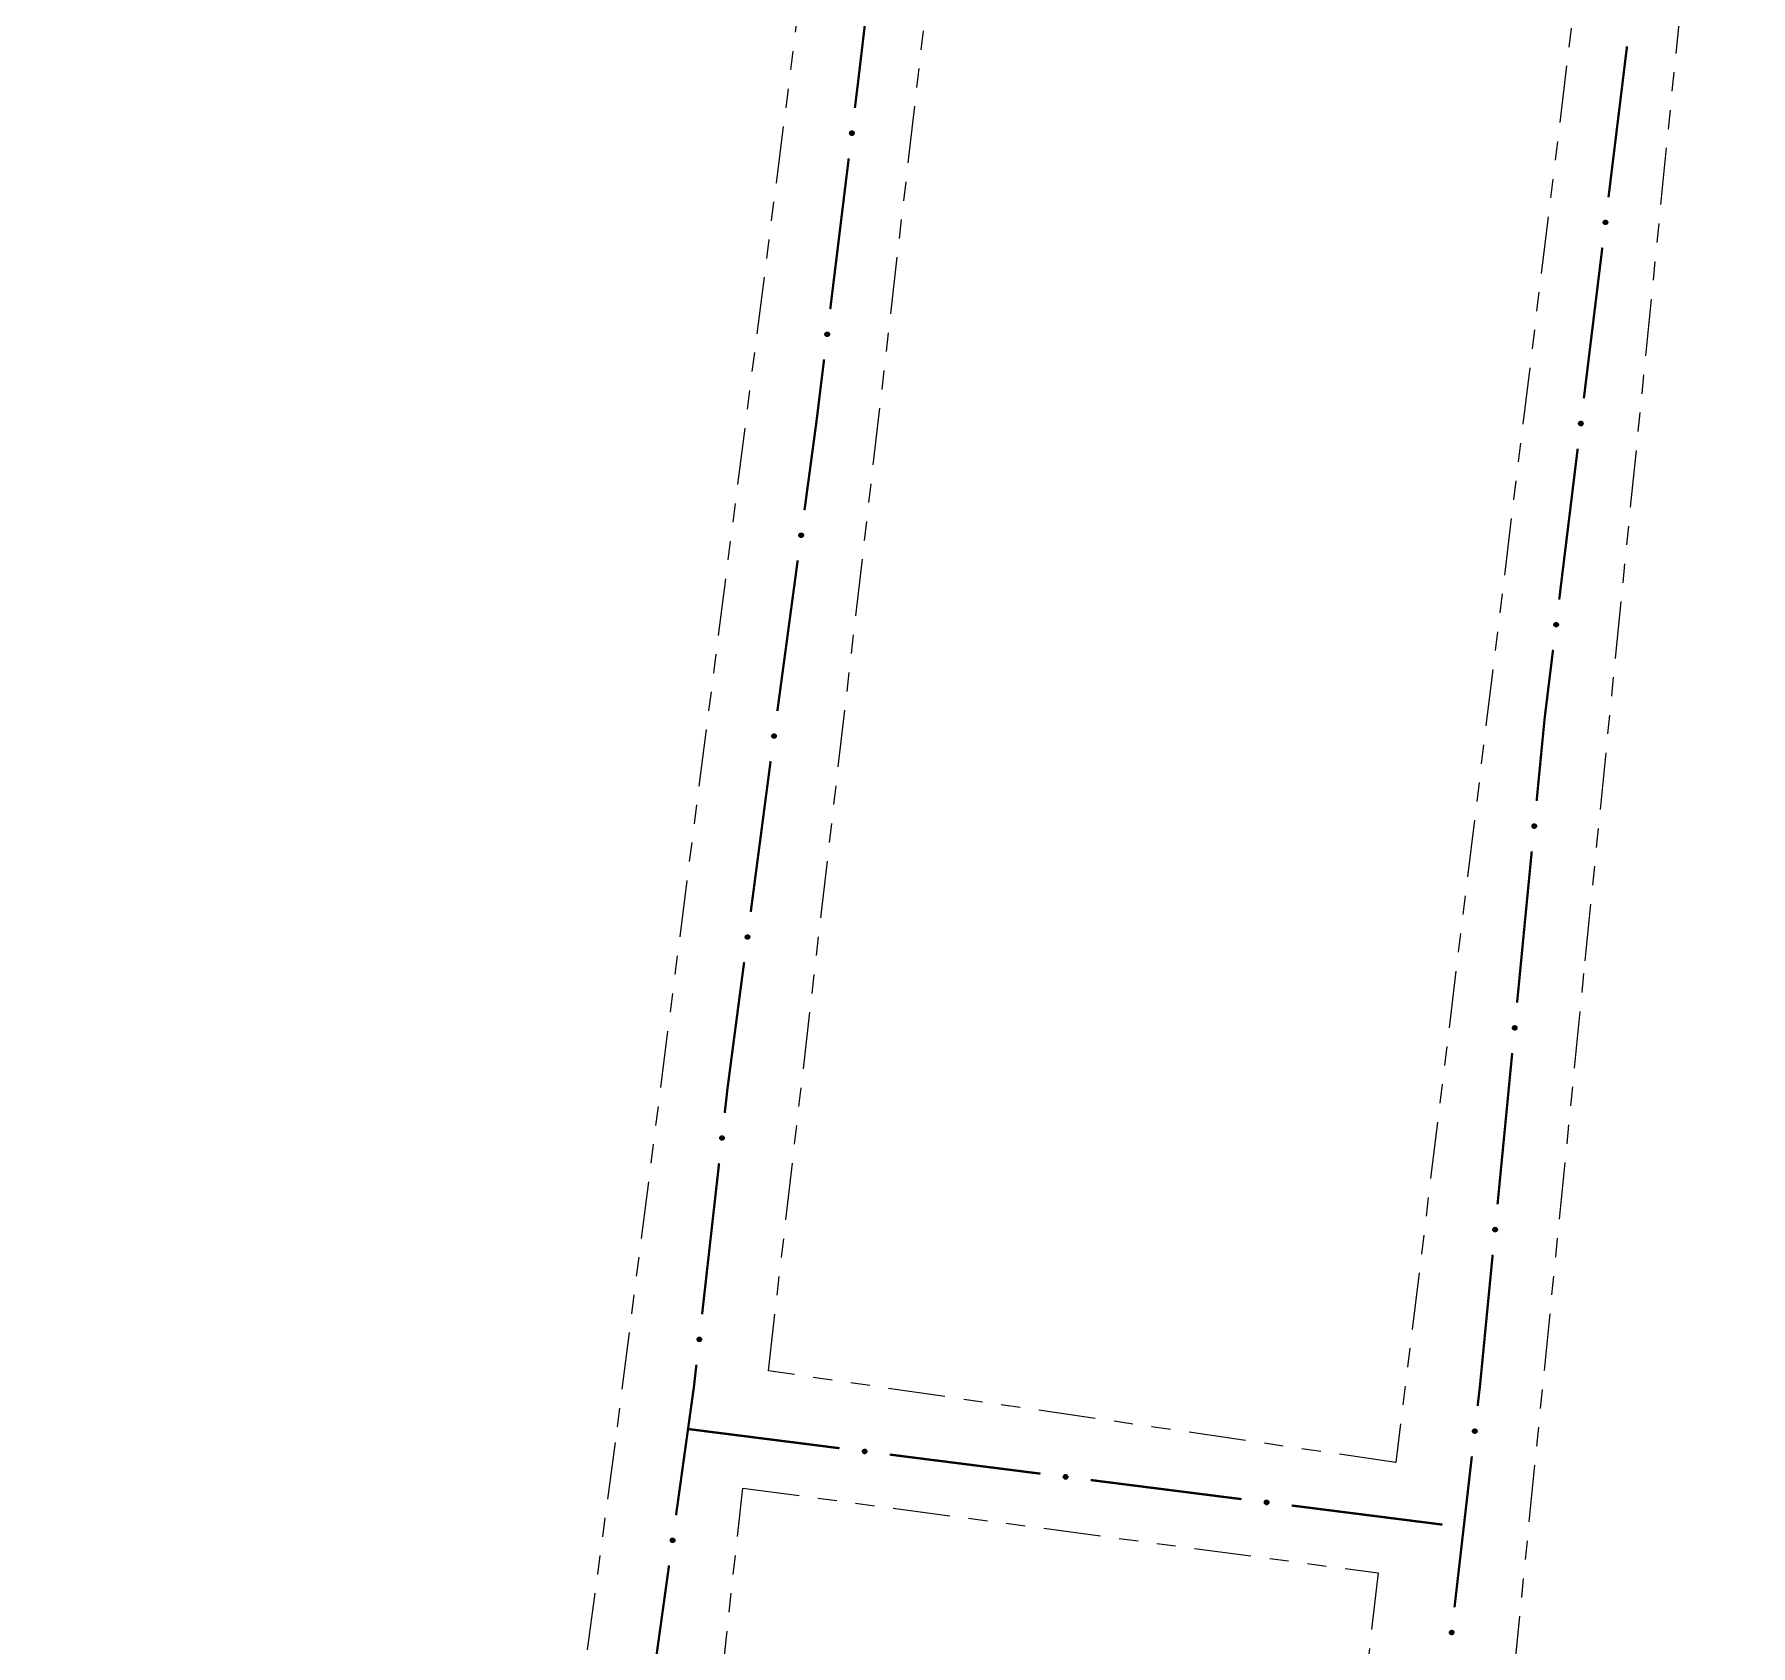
# Model space of a CAD drawing. Extents: x 211453 to 215163, y 4877397 to 4881305.
# Drawn here: x 212104.8 to 212240.3, y 4878624.8 to 4878752 of the extents above; entities that cross this region are included whole.
import ezdxf

# ---------------------------------------------------------------- set-up
doc = ezdxf.new("R2010")
doc.units = 0
doc.header["$LTSCALE"] = 1.5
doc.header["$MEASUREMENT"] = 0
doc.linetypes.add('TRACO_25', pattern=[8, 3, -1, 1, -1, 1, -1])
doc.layers.add('SV-EIXO-RUA-N-PAV', color=6, linetype='CONTINUOUS')
doc.layers.add('SV-RUA-NAO-PAV', color=7, linetype='CONTINUOUS')

msp = doc.modelspace()

# ---------------------------------------------------------------- linework, layer by layer
at = {"layer": 'SV-EIXO-RUA-N-PAV', "const_width": 0.18}
for points in [[(212171.014016, 4878758.131818), (212169.839006, 4878748.201091)], [(212230.575221, 4878751.080573), (212229.114892, 4878739.169761)], [(212169.831541, 4878748.138001), (212169.595884, 4878746.215923)], [(212169.839006, 4878748.201091), (212169.831541, 4878748.138001)], [(212169.109108, 4878742.245653), (212167.648778, 4878730.334841)], [(212228.628115, 4878735.19949), (212227.167786, 4878723.288678)], [(212167.162002, 4878726.36457), (212166.675225, 4878722.3943)], [(212166.675225, 4878722.3943), (212166.569374, 4878721.530949)], [(212166.569374, 4878721.530949), (212165.614515, 4878714.46499)], [(212226.681009, 4878719.318408), (212225.22068, 4878707.407596)], [(212165.078843, 4878710.50102), (212163.471828, 4878698.609111)], [(212224.733904, 4878703.437325), (212224.125433, 4878698.474487)], [(212224.065073, 4878697.982179), (212223.437778, 4878691.508495)], [(212224.125433, 4878698.474487), (212224.065073, 4878697.982179)], [(212162.937747, 4878694.644929), (212161.369907, 4878682.747792)], [(212223.051988, 4878687.527142), (212221.894618, 4878675.583086)], [(212160.847293, 4878678.78208), (212159.54076, 4878668.867798)], [(212221.508829, 4878671.601733), (212220.351459, 4878659.657676)], [(212159.535325, 4878668.826558), (212159.316282, 4878666.880443)], [(212159.54076, 4878668.867798), (212159.535325, 4878668.826558)], [(212158.868891, 4878662.905542), (212157.526716, 4878650.980838)], [(212219.965669, 4878655.676324), (212219.001194, 4878645.722943)], [(212157.079325, 4878647.005936), (212156.967477, 4878646.012211)], [(212156.884815, 4878645.277787), (212155.468409, 4878635.115078)], [(212156.967477, 4878646.012211), (212156.884815, 4878645.277787)], [(212218.967937, 4878645.37973), (212218.778931, 4878643.735378)], [(212219.001194, 4878645.722943), (212218.967937, 4878645.37973)], [(212156.477044, 4878641.913677), (212168.38192, 4878640.405726)], [(212172.350212, 4878639.903076), (212184.255089, 4878638.395125)], [(212218.322168, 4878639.761542), (212216.95188, 4878627.840036)], [(212188.223381, 4878637.892474), (212200.128257, 4878636.384523)], [(212204.096549, 4878635.881873), (212216.001426, 4878634.373921)], [(212154.916255, 4878631.15337), (212153.259792, 4878619.268248)]]:
    msp.add_lwpolyline(points, dxfattribs=at)
at = {"layer": 'SV-EIXO-RUA-N-PAV'}
for points in [[(212169.479243, 4878744.360005), (212169.509904, 4878744.3219), (212169.528464, 4878744.282882), (212169.534577, 4878744.245883), (212169.531453, 4878744.211779), (212169.524328, 4878744.17725), (212169.509464, 4878744.144022), (212169.484797, 4878744.110796), (212169.446789, 4878744.079771), (212169.405569, 4878744.063386), (212169.369616, 4878744.055452), (212169.333868, 4878744.056661), (212169.30044, 4878744.064145), (212169.266435, 4878744.080726), (212169.233009, 4878744.106052), (212169.202737, 4878744.145026), (212169.184804, 4878744.183404), (212169.179831, 4878744.219346), (212169.181274, 4878744.255277), (212169.188971, 4878744.290442), (212169.203749, 4878744.322975), (212169.229309, 4878744.356585), (212169.268172, 4878744.385954), (212169.306245, 4878744.404276), (212169.342108, 4878744.409753), (212169.377451, 4878744.407535), (212169.412171, 4878744.40081), (212169.446194, 4878744.387259), (212169.479243, 4878744.360005)], [(212228.998251, 4878737.313842), (212229.028912, 4878737.275738), (212229.047471, 4878737.236719), (212229.053584, 4878737.19972), (212229.050461, 4878737.165617), (212229.043336, 4878737.131087), (212229.028472, 4878737.097859), (212229.003805, 4878737.064634), (212228.965797, 4878737.033609), (212228.924577, 4878737.017223), (212228.888624, 4878737.009289), (212228.852875, 4878737.010499), (212228.819448, 4878737.017982), (212228.785443, 4878737.034564), (212228.752016, 4878737.05989), (212228.721744, 4878737.098863), (212228.703811, 4878737.137241), (212228.698838, 4878737.173183), (212228.700282, 4878737.209115), (212228.707978, 4878737.24428), (212228.722757, 4878737.276813), (212228.748317, 4878737.310422), (212228.78718, 4878737.339791), (212228.825253, 4878737.358114), (212228.861116, 4878737.36359), (212228.896459, 4878737.361373), (212228.931178, 4878737.354648), (212228.965202, 4878737.341096), (212228.998251, 4878737.313842)], [(212167.532137, 4878728.478922), (212167.562798, 4878728.440818), (212167.581358, 4878728.401799), (212167.587471, 4878728.3648), (212167.584347, 4878728.330697), (212167.577222, 4878728.296167), (212167.562358, 4878728.262939), (212167.537692, 4878728.229714), (212167.499683, 4878728.198689), (212167.458463, 4878728.182303), (212167.42251, 4878728.17437), (212167.386762, 4878728.175579), (212167.353334, 4878728.183063), (212167.319329, 4878728.199644), (212167.285903, 4878728.22497), (212167.255631, 4878728.263944), (212167.237698, 4878728.302321), (212167.232725, 4878728.338263), (212167.234168, 4878728.374195), (212167.241865, 4878728.40936), (212167.256644, 4878728.441893), (212167.282204, 4878728.475502), (212167.321066, 4878728.504871), (212167.359139, 4878728.523194), (212167.395002, 4878728.52867), (212167.430345, 4878728.526453), (212167.465065, 4878728.519728), (212167.499088, 4878728.506177), (212167.532137, 4878728.478922)], [(212227.051145, 4878721.43276), (212227.081806, 4878721.394655), (212227.100365, 4878721.355637), (212227.106478, 4878721.318638), (212227.103355, 4878721.284534), (212227.09623, 4878721.250005), (212227.081366, 4878721.216777), (212227.056699, 4878721.183552), (212227.018691, 4878721.152526), (212226.977471, 4878721.136141), (212226.941518, 4878721.128207), (212226.90577, 4878721.129416), (212226.872342, 4878721.1369), (212226.838337, 4878721.153481), (212226.80491, 4878721.178807), (212226.774638, 4878721.217781), (212226.756705, 4878721.256159), (212226.751732, 4878721.292101), (212226.753176, 4878721.328032), (212226.760872, 4878721.363197), (212226.775651, 4878721.39573), (212226.801211, 4878721.42934), (212226.840074, 4878721.458709), (212226.878147, 4878721.477032), (212226.91401, 4878721.482508), (212226.949353, 4878721.48029), (212226.984072, 4878721.473565), (212227.018096, 4878721.460014), (212227.051145, 4878721.43276)], [(212165.475009, 4878712.61065), (212165.505198, 4878712.57217), (212165.523275, 4878712.532926), (212165.528932, 4878712.495855), (212165.525388, 4878712.461792), (212165.517838, 4878712.427353), (212165.502566, 4878712.394311), (212165.477491, 4878712.361392), (212165.439104, 4878712.330838), (212165.397685, 4878712.314962), (212165.361637, 4878712.307472), (212165.325906, 4878712.309121), (212165.292573, 4878712.317016), (212165.258775, 4878712.334016), (212165.225663, 4878712.359752), (212165.195874, 4878712.399095), (212165.178415, 4878712.437691), (212165.173886, 4878712.473692), (212165.175772, 4878712.509603), (212165.183901, 4878712.54467), (212165.19908, 4878712.577019), (212165.225052, 4878712.610311), (212165.264274, 4878712.639198), (212165.30257, 4878712.657051), (212165.338497, 4878712.662085), (212165.37381, 4878712.659432), (212165.408444, 4878712.652279), (212165.442299, 4878712.63831), (212165.475009, 4878712.61065)], [(212225.104039, 4878705.551677), (212225.1347, 4878705.513573), (212225.15326, 4878705.474554), (212225.159372, 4878705.437555), (212225.156249, 4878705.403452), (212225.149124, 4878705.368922), (212225.13426, 4878705.335694), (212225.109593, 4878705.302469), (212225.071585, 4878705.271444), (212225.030365, 4878705.255058), (212224.994412, 4878705.247125), (212224.958664, 4878705.248334), (212224.925236, 4878705.255818), (212224.891231, 4878705.272399), (212224.857805, 4878705.297725), (212224.827532, 4878705.336699), (212224.8096, 4878705.375076), (212224.804627, 4878705.411019), (212224.80607, 4878705.44695), (212224.813766, 4878705.482115), (212224.828545, 4878705.514648), (212224.854105, 4878705.548257), (212224.892968, 4878705.577626), (212224.931041, 4878705.595949), (212224.966904, 4878705.601426), (212225.002247, 4878705.599208), (212225.036966, 4878705.592483), (212225.07099, 4878705.578932), (212225.104039, 4878705.551677)], [(212163.332323, 4878696.754771), (212163.362512, 4878696.716292), (212163.380589, 4878696.677047), (212163.386245, 4878696.639976), (212163.382702, 4878696.605913), (212163.375152, 4878696.571474), (212163.359879, 4878696.538432), (212163.334805, 4878696.505513), (212163.296417, 4878696.474959), (212163.254998, 4878696.459083), (212163.218951, 4878696.451593), (212163.18322, 4878696.453243), (212163.149887, 4878696.461138), (212163.116089, 4878696.478137), (212163.082977, 4878696.503873), (212163.053187, 4878696.543217), (212163.035729, 4878696.581812), (212163.031199, 4878696.617813), (212163.033085, 4878696.653724), (212163.041215, 4878696.688791), (212163.056393, 4878696.72114), (212163.082366, 4878696.754432), (212163.121588, 4878696.783319), (212163.159883, 4878696.801172), (212163.195811, 4878696.806206), (212163.231124, 4878696.803553), (212163.265758, 4878696.7964), (212163.299612, 4878696.782431), (212163.332323, 4878696.754771)], [(212223.368308, 4878689.650212), (212223.399927, 4878689.612899), (212223.419471, 4878689.574364), (212223.426522, 4878689.537532), (212223.424266, 4878689.503361), (212223.41802, 4878689.468661), (212223.404004, 4878689.435067), (212223.38019, 4878689.401226), (212223.342982, 4878689.369245), (212223.302191, 4878689.351818), (212223.266451, 4878689.342974), (212223.230683, 4878689.343275), (212223.197076, 4878689.349907), (212223.162661, 4878689.36562), (212223.128603, 4878689.390089), (212223.09735, 4878689.428281), (212223.078449, 4878689.466191), (212223.072564, 4878689.501995), (212223.073095, 4878689.537952), (212223.079896, 4878689.5733), (212223.093844, 4878689.606199), (212223.118542, 4878689.640446), (212223.156646, 4878689.670793), (212223.194242, 4878689.690076), (212223.229954, 4878689.696462), (212223.265342, 4878689.695143), (212223.300221, 4878689.689301), (212223.334578, 4878689.676619), (212223.368308, 4878689.650212)], [(212161.236509, 4878680.893002), (212161.266825, 4878680.854622), (212161.285031, 4878680.815438), (212161.29081, 4878680.778385), (212161.287378, 4878680.744311), (212161.279942, 4878680.709848), (212161.264778, 4878680.676755), (212161.239813, 4878680.643754), (212161.201526, 4878680.613073), (212161.160159, 4878680.597061), (212161.124136, 4878680.589452), (212161.0884, 4878680.590984), (212161.055041, 4878680.59877), (212161.021188, 4878680.615657), (212160.987991, 4878680.641284), (212160.958072, 4878680.68053), (212160.940487, 4878680.719068), (212160.935839, 4878680.755053), (212160.937606, 4878680.79097), (212160.94562, 4878680.826064), (212160.960692, 4878680.858463), (212160.986555, 4878680.89184), (212161.025681, 4878680.920856), (212161.063918, 4878680.938835), (212161.099829, 4878680.943987), (212161.13515, 4878680.94145), (212161.169808, 4878680.934412), (212161.203708, 4878680.920554), (212161.236509, 4878680.893002)], [(212221.825148, 4878673.724803), (212221.856767, 4878673.68749), (212221.876312, 4878673.648955), (212221.883362, 4878673.612123), (212221.881106, 4878673.577952), (212221.87486, 4878673.543252), (212221.860845, 4878673.509657), (212221.83703, 4878673.475816), (212221.799822, 4878673.443836), (212221.759031, 4878673.426409), (212221.723291, 4878673.417565), (212221.687524, 4878673.417866), (212221.653917, 4878673.424498), (212221.619502, 4878673.440211), (212221.585443, 4878673.464679), (212221.554191, 4878673.502872), (212221.535289, 4878673.540781), (212221.529405, 4878673.576586), (212221.529935, 4878673.612542), (212221.536736, 4878673.647891), (212221.550684, 4878673.680789), (212221.575382, 4878673.715037), (212221.613487, 4878673.745383), (212221.651082, 4878673.764667), (212221.686794, 4878673.771053), (212221.722182, 4878673.769733), (212221.757061, 4878673.763892), (212221.791418, 4878673.751209), (212221.825148, 4878673.724803)], [(212159.218047, 4878665.023459), (212159.249084, 4878664.985661), (212159.268029, 4878664.946828), (212159.274509, 4878664.909891), (212159.271724, 4878664.875759), (212159.264941, 4878664.84116), (212159.250407, 4878664.807787), (212159.226071, 4878664.774318), (212159.188373, 4878664.742918), (212159.147317, 4878664.726125), (212159.111444, 4878664.717835), (212159.075686, 4878664.71869), (212159.042185, 4878664.725842), (212159.008018, 4878664.742085), (212158.974342, 4878664.767078), (212158.943685, 4878664.80575), (212158.925372, 4878664.843948), (212158.920043, 4878664.879839), (212158.92113, 4878664.915783), (212158.928478, 4878664.951022), (212158.942934, 4878664.983701), (212158.968159, 4878665.017562), (212159.006729, 4878665.047314), (212159.044618, 4878665.066014), (212159.080425, 4878665.071846), (212159.115788, 4878665.069979), (212159.150573, 4878665.063598), (212159.184729, 4878665.050385), (212159.218047, 4878665.023459)], [(212220.281989, 4878657.799394), (212220.313607, 4878657.76208), (212220.333152, 4878657.723546), (212220.340202, 4878657.686714), (212220.337946, 4878657.652542), (212220.3317, 4878657.617843), (212220.317685, 4878657.584248), (212220.29387, 4878657.550407), (212220.256662, 4878657.518427), (212220.215871, 4878657.501), (212220.180131, 4878657.492156), (212220.144364, 4878657.492457), (212220.110757, 4878657.499089), (212220.076342, 4878657.514801), (212220.042283, 4878657.53927), (212220.011031, 4878657.577463), (212219.992129, 4878657.615372), (212219.986245, 4878657.651177), (212219.986775, 4878657.687133), (212219.993576, 4878657.722482), (212220.007524, 4878657.75538), (212220.032222, 4878657.789628), (212220.070327, 4878657.819974), (212220.107922, 4878657.839258), (212220.143634, 4878657.845644), (212220.179022, 4878657.844324), (212220.213901, 4878657.838483), (212220.248258, 4878657.8258), (212220.281989, 4878657.799394)], [(212157.428481, 4878649.123854), (212157.459518, 4878649.086055), (212157.478463, 4878649.047223), (212157.484943, 4878649.010286), (212157.482158, 4878648.976153), (212157.475375, 4878648.941555), (212157.460841, 4878648.908181), (212157.436505, 4878648.874713), (212157.398807, 4878648.843312), (212157.357751, 4878648.826519), (212157.321878, 4878648.818229), (212157.28612, 4878648.819084), (212157.252619, 4878648.826236), (212157.218452, 4878648.84248), (212157.184776, 4878648.867473), (212157.154119, 4878648.906145), (212157.135806, 4878648.944342), (212157.130477, 4878648.980234), (212157.131564, 4878649.016178), (212157.138912, 4878649.051417), (212157.153368, 4878649.084095), (212157.178593, 4878649.117956), (212157.217163, 4878649.147709), (212157.255052, 4878649.166408), (212157.290859, 4878649.17224), (212157.326222, 4878649.170373), (212157.361007, 4878649.163992), (212157.395163, 4878649.150779), (212157.428481, 4878649.123854)], [(212218.676317, 4878641.87863), (212218.707265, 4878641.840759), (212218.726119, 4878641.801882), (212218.732511, 4878641.76493), (212218.729645, 4878641.730804), (212218.722781, 4878641.696222), (212218.708169, 4878641.662882), (212218.683754, 4878641.629471), (212218.645981, 4878641.59816), (212218.604886, 4878641.581463), (212218.568994, 4878641.573258), (212218.533238, 4878641.574197), (212218.499754, 4878641.581428), (212218.465625, 4878641.597752), (212218.432008, 4878641.622825), (212218.401442, 4878641.661569), (212218.38322, 4878641.69981), (212218.377976, 4878641.735713), (212218.379147, 4878641.771655), (212218.386578, 4878641.806877), (212218.401111, 4878641.839521), (212218.426416, 4878641.873322), (212218.465056, 4878641.902984), (212218.502989, 4878641.921594), (212218.53881, 4878641.927341), (212218.574168, 4878641.925391), (212218.608938, 4878641.918928), (212218.643063, 4878641.905634), (212218.676317, 4878641.87863)], [(212170.237358, 4878640.281664), (212170.275584, 4878640.312172), (212170.314677, 4878640.330576), (212170.3517, 4878640.336541), (212170.38579, 4878640.333281), (212170.420291, 4878640.326018), (212170.45346, 4878640.311021), (212170.486586, 4878640.286222), (212170.517459, 4878640.24809), (212170.533679, 4878640.206804), (212170.541469, 4878640.17082), (212170.540117, 4878640.135077), (212170.5325, 4878640.101679), (212170.515782, 4878640.067741), (212170.490323, 4878640.034416), (212170.451229, 4878640.0043), (212170.41278, 4878639.986521), (212170.376818, 4878639.981691), (212170.340892, 4878639.983278), (212170.305759, 4878639.991116), (212170.273285, 4878640.006024), (212170.239778, 4878640.031719), (212170.210565, 4878640.070699), (212170.192394, 4878640.108844), (212170.187061, 4878640.144729), (212170.18942, 4878640.180063), (212170.196284, 4878640.214755), (212170.209971, 4878640.248725), (212170.237358, 4878640.281664)], [(212186.110526, 4878638.271063), (212186.148753, 4878638.301571), (212186.187845, 4878638.319974), (212186.224868, 4878638.325939), (212186.258959, 4878638.322679), (212186.29346, 4878638.315416), (212186.326628, 4878638.300419), (212186.359754, 4878638.27562), (212186.390627, 4878638.237488), (212186.406848, 4878638.196203), (212186.414638, 4878638.160218), (212186.413286, 4878638.124475), (212186.405668, 4878638.091078), (212186.388951, 4878638.057139), (212186.363492, 4878638.023814), (212186.324397, 4878637.993698), (212186.285948, 4878637.975919), (212186.249986, 4878637.97109), (212186.214061, 4878637.972677), (212186.178927, 4878637.980514), (212186.146453, 4878637.995423), (212186.112947, 4878638.021117), (212186.083733, 4878638.060097), (212186.065563, 4878638.098243), (212186.06023, 4878638.134127), (212186.062589, 4878638.169461), (212186.069453, 4878638.204154), (212186.08314, 4878638.238123), (212186.110526, 4878638.271063)], [(212201.983695, 4878636.260461), (212202.021921, 4878636.290969), (212202.061014, 4878636.309373), (212202.098037, 4878636.315337), (212202.132128, 4878636.312078), (212202.166628, 4878636.304815), (212202.199797, 4878636.289818), (212202.232923, 4878636.265018), (212202.263796, 4878636.226887), (212202.280017, 4878636.185601), (212202.287806, 4878636.149617), (212202.286454, 4878636.113874), (212202.278837, 4878636.080476), (212202.26212, 4878636.046538), (212202.23666, 4878636.013213), (212202.197566, 4878635.983097), (212202.159117, 4878635.965317), (212202.123155, 4878635.960488), (212202.08723, 4878635.962075), (212202.052096, 4878635.969912), (212202.019622, 4878635.984821), (212201.986115, 4878636.010516), (212201.956902, 4878636.049496), (212201.938731, 4878636.087641), (212201.933398, 4878636.123526), (212201.935757, 4878636.15886), (212201.942621, 4878636.193552), (212201.956308, 4878636.227521), (212201.983695, 4878636.260461)], [(212155.321192, 4878633.261334), (212155.351221, 4878633.222729), (212155.369134, 4878633.18341), (212155.374637, 4878633.146315), (212155.370952, 4878633.112268), (212155.363258, 4878633.077861), (212155.347848, 4878633.044882), (212155.322638, 4878633.012068), (212155.284123, 4878632.981674), (212155.242638, 4878632.96597), (212155.20656, 4878632.95863), (212155.170836, 4878632.960428), (212155.137536, 4878632.968462), (212155.103809, 4878632.985601), (212155.070805, 4878633.011475), (212155.041179, 4878633.050942), (212155.023881, 4878633.08961), (212155.019501, 4878633.12563), (212155.021537, 4878633.161532), (212155.029812, 4878633.196566), (212155.045125, 4878633.228851), (212155.071236, 4878633.262034), (212155.110577, 4878633.290759), (212155.148947, 4878633.308451), (212155.184895, 4878633.313336), (212155.220197, 4878633.310536), (212155.254801, 4878633.30324), (212155.288597, 4878633.289129), (212155.321192, 4878633.261334)], [(212216.849266, 4878625.983289), (212216.880214, 4878625.945417), (212216.899068, 4878625.90654), (212216.90546, 4878625.869588), (212216.902594, 4878625.835462), (212216.895731, 4878625.80088), (212216.881118, 4878625.76754), (212216.856703, 4878625.73413), (212216.818931, 4878625.702818), (212216.777835, 4878625.686122), (212216.741943, 4878625.677917), (212216.706187, 4878625.678856), (212216.672703, 4878625.686087), (212216.638574, 4878625.702411), (212216.604957, 4878625.727483), (212216.574392, 4878625.766227), (212216.556169, 4878625.804468), (212216.550925, 4878625.840372), (212216.552097, 4878625.876313), (212216.559527, 4878625.911535), (212216.57406, 4878625.944179), (212216.599365, 4878625.97798), (212216.638005, 4878626.007642), (212216.675938, 4878626.026252), (212216.711759, 4878626.032), (212216.747117, 4878626.030049), (212216.781887, 4878626.023587), (212216.816012, 4878626.010293), (212216.849266, 4878625.983289)]]:
    msp.add_lwpolyline(points, close=True, dxfattribs=at)
for points in [[(212169.188971, 4878744.290442), (212169.184804, 4878744.183404)], [(212169.196463, 4878744.302324), (212169.194065, 4878744.170643)], [(212169.203749, 4878744.322975), (212169.202737, 4878744.145026)], [(212169.218221, 4878744.334024), (212169.218356, 4878744.133296)], [(212169.229309, 4878744.356585), (212169.233009, 4878744.106052)], [(212169.249792, 4878744.367272), (212169.249584, 4878744.096473)], [(212169.268172, 4878744.385954), (212169.266435, 4878744.080726)], [(212169.28595, 4878744.393083), (212169.282972, 4878744.077258)], [(212169.306245, 4878744.404276), (212169.30044, 4878744.064145)], [(212169.322991, 4878744.403664), (212169.317023, 4878744.06346)], [(212169.342108, 4878744.409753), (212169.333868, 4878744.056661)], [(212169.359035, 4878744.406118), (212169.349362, 4878744.05812)], [(212169.377451, 4878744.407535), (212169.369616, 4878744.055452)], [(212169.395437, 4878744.40028), (212169.389968, 4878744.064139)], [(212169.412171, 4878744.40081), (212169.405569, 4878744.063386)], [(212169.428467, 4878744.389357), (212169.427174, 4878744.076075)], [(212169.446194, 4878744.387259), (212169.446789, 4878744.079771)], [(212169.460832, 4878744.373016), (212169.464355, 4878744.099011)], [(212169.479243, 4878744.360005), (212169.484797, 4878744.110796)], [(212169.495101, 4878744.33857), (212169.497613, 4878744.134801)], [(212169.509904, 4878744.3219), (212169.509464, 4878744.144022)], [(212169.52058, 4878744.299703), (212169.516994, 4878744.169542)], [(212169.528464, 4878744.282882), (212169.524328, 4878744.17725)], [(212228.707978, 4878737.24428), (212228.703811, 4878737.137241)], [(212228.71547, 4878737.256161), (212228.713073, 4878737.12448)], [(212228.722757, 4878737.276813), (212228.721744, 4878737.098863)], [(212228.737229, 4878737.287862), (212228.737364, 4878737.087133)], [(212228.748317, 4878737.310422), (212228.752016, 4878737.05989)], [(212228.7688, 4878737.321109), (212228.768592, 4878737.050311)], [(212228.78718, 4878737.339791), (212228.785443, 4878737.034564)], [(212228.804958, 4878737.34692), (212228.801979, 4878737.031095)], [(212228.825253, 4878737.358114), (212228.819448, 4878737.017982)], [(212228.841999, 4878737.357501), (212228.836031, 4878737.017297)], [(212228.861116, 4878737.36359), (212228.852875, 4878737.010499)], [(212228.878043, 4878737.359955), (212228.86837, 4878737.011957)], [(212228.896459, 4878737.361373), (212228.888624, 4878737.009289)], [(212228.914445, 4878737.354118), (212228.908976, 4878737.017977)], [(212228.931178, 4878737.354648), (212228.924577, 4878737.017223)], [(212228.947474, 4878737.343194), (212228.946182, 4878737.029912)], [(212228.965202, 4878737.341096), (212228.965797, 4878737.033609)], [(212228.979839, 4878737.326854), (212228.983363, 4878737.052848)], [(212228.998251, 4878737.313842), (212229.003805, 4878737.064634)], [(212229.014109, 4878737.292408), (212229.01662, 4878737.088638)], [(212229.028912, 4878737.275738), (212229.028472, 4878737.097859)], [(212229.039588, 4878737.253541), (212229.036002, 4878737.12338)], [(212229.047471, 4878737.236719), (212229.043336, 4878737.131087)], [(212167.241865, 4878728.40936), (212167.237698, 4878728.302321)], [(212167.249357, 4878728.421241), (212167.246959, 4878728.28956)], [(212167.256644, 4878728.441893), (212167.255631, 4878728.263944)], [(212167.271115, 4878728.452942), (212167.27125, 4878728.252213)], [(212167.282204, 4878728.475502), (212167.285903, 4878728.22497)], [(212167.302686, 4878728.486189), (212167.302479, 4878728.215391)], [(212167.321066, 4878728.504871), (212167.319329, 4878728.199644)], [(212167.338845, 4878728.512), (212167.335866, 4878728.196175)], [(212167.359139, 4878728.523194), (212167.353334, 4878728.183063)], [(212167.375885, 4878728.522581), (212167.369917, 4878728.182377)], [(212167.395002, 4878728.52867), (212167.386762, 4878728.175579)], [(212167.411929, 4878728.525036), (212167.402257, 4878728.177038)], [(212167.430345, 4878728.526453), (212167.42251, 4878728.17437)], [(212167.448331, 4878728.519198), (212167.442862, 4878728.183057)], [(212167.465065, 4878728.519728), (212167.458463, 4878728.182303)], [(212167.481361, 4878728.508274), (212167.480069, 4878728.194992)], [(212167.499088, 4878728.506177), (212167.499683, 4878728.198689)], [(212167.513726, 4878728.491934), (212167.517249, 4878728.217928)], [(212167.532137, 4878728.478922), (212167.537692, 4878728.229714)], [(212167.547995, 4878728.457488), (212167.550507, 4878728.253718)], [(212167.562798, 4878728.440818), (212167.562358, 4878728.262939)], [(212167.573474, 4878728.418621), (212167.569888, 4878728.28846)], [(212167.581358, 4878728.401799), (212167.577222, 4878728.296167)], [(212226.760872, 4878721.363197), (212226.756705, 4878721.256159)], [(212226.768364, 4878721.375079), (212226.765967, 4878721.243398)], [(212226.775651, 4878721.39573), (212226.774638, 4878721.217781)], [(212226.790123, 4878721.40678), (212226.790258, 4878721.206051)], [(212226.801211, 4878721.42934), (212226.80491, 4878721.178807)], [(212226.821694, 4878721.440027), (212226.821486, 4878721.169228)], [(212226.840074, 4878721.458709), (212226.838337, 4878721.153481)], [(212226.857852, 4878721.465838), (212226.854874, 4878721.150013)], [(212226.878147, 4878721.477032), (212226.872342, 4878721.1369)], [(212226.894893, 4878721.476419), (212226.888925, 4878721.136215)], [(212226.91401, 4878721.482508), (212226.90577, 4878721.129416)], [(212226.930937, 4878721.478873), (212226.921264, 4878721.130875)], [(212226.949353, 4878721.48029), (212226.941518, 4878721.128207)], [(212226.967339, 4878721.473035), (212226.96187, 4878721.136895)], [(212226.984072, 4878721.473565), (212226.977471, 4878721.136141)], [(212227.000368, 4878721.462112), (212226.999076, 4878721.14883)], [(212227.018096, 4878721.460014), (212227.018691, 4878721.152526)], [(212227.032733, 4878721.445771), (212227.036257, 4878721.171766)], [(212227.051145, 4878721.43276), (212227.056699, 4878721.183552)], [(212227.067003, 4878721.411325), (212227.069514, 4878721.207556)], [(212227.081806, 4878721.394655), (212227.081366, 4878721.216777)], [(212227.092482, 4878721.372458), (212227.088896, 4878721.242298)], [(212227.100365, 4878721.355637), (212227.09623, 4878721.250005)], [(212165.19908, 4878712.577019), (212165.195874, 4878712.399095)], [(212165.213686, 4878712.587889), (212165.211347, 4878712.387174)], [(212165.225052, 4878712.610311), (212165.225663, 4878712.359752)], [(212165.245665, 4878712.620744), (212165.24212, 4878712.349969)], [(212165.264274, 4878712.639198), (212165.258775, 4878712.334016)], [(212165.282139, 4878712.646108), (212165.275268, 4878712.330344)], [(212165.30257, 4878712.657051), (212165.292573, 4878712.317016)], [(212165.319307, 4878712.656231), (212165.309147, 4878712.316127)], [(212165.338497, 4878712.662085), (212165.325906, 4878712.309121)], [(212165.355378, 4878712.658241), (212165.341417, 4878712.310389)], [(212165.37381, 4878712.659432), (212165.361637, 4878712.307472)], [(212165.391706, 4878712.651955), (212165.382094, 4878712.315908)], [(212165.408444, 4878712.652279), (212165.397685, 4878712.314962)], [(212165.424598, 4878712.640626), (212165.419445, 4878712.327383)], [(212165.442299, 4878712.63831), (212165.439104, 4878712.330838)], [(212165.456759, 4878712.623887), (212165.456905, 4878712.349859)], [(212165.475009, 4878712.61065), (212165.477491, 4878712.361392)], [(212165.490601, 4878712.589022), (212165.490601, 4878712.385237)], [(212165.505198, 4878712.57217), (212165.502566, 4878712.394311)], [(212165.183901, 4878712.54467), (212165.178415, 4878712.437691)], [(212165.191539, 4878712.556459), (212165.187519, 4878712.424817)], [(212165.515599, 4878712.549844), (212165.51041, 4878712.419737)], [(212165.523275, 4878712.532926), (212165.517838, 4878712.427353)], [(212224.813766, 4878705.482115), (212224.8096, 4878705.375076)], [(212224.821259, 4878705.493996), (212224.818861, 4878705.362315)], [(212224.828545, 4878705.514648), (212224.827532, 4878705.336699)], [(212224.843017, 4878705.525697), (212224.843152, 4878705.324969)], [(212224.854105, 4878705.548257), (212224.857805, 4878705.297725)], [(212224.874588, 4878705.558944), (212224.87438, 4878705.288146)], [(212224.892968, 4878705.577626), (212224.891231, 4878705.272399)], [(212224.910746, 4878705.584755), (212224.907768, 4878705.26893)], [(212224.931041, 4878705.595949), (212224.925236, 4878705.255818)], [(212224.947787, 4878705.595336), (212224.941819, 4878705.255132)], [(212224.966904, 4878705.601426), (212224.958664, 4878705.248334)], [(212224.983831, 4878705.597791), (212224.974158, 4878705.249793)], [(212225.002247, 4878705.599208), (212224.994412, 4878705.247125)], [(212225.020233, 4878705.591953), (212225.014764, 4878705.255812)], [(212225.036966, 4878705.592483), (212225.030365, 4878705.255058)], [(212225.053262, 4878705.58103), (212225.05197, 4878705.267747)], [(212225.07099, 4878705.578932), (212225.071585, 4878705.271444)], [(212225.085627, 4878705.564689), (212225.089151, 4878705.290684)], [(212225.104039, 4878705.551677), (212225.109593, 4878705.302469)], [(212225.119897, 4878705.530243), (212225.122409, 4878705.326473)], [(212225.1347, 4878705.513573), (212225.13426, 4878705.335694)], [(212225.145376, 4878705.491376), (212225.14179, 4878705.361215)], [(212225.15326, 4878705.474554), (212225.149124, 4878705.368922)], [(212163.041215, 4878696.688791), (212163.035729, 4878696.581812)], [(212163.048853, 4878696.70058), (212163.044833, 4878696.568938)], [(212163.056393, 4878696.72114), (212163.053187, 4878696.543217)], [(212163.071, 4878696.73201), (212163.068661, 4878696.531295)], [(212163.082366, 4878696.754432), (212163.082977, 4878696.503873)], [(212163.102979, 4878696.764865), (212163.099433, 4878696.49409)], [(212163.121588, 4878696.783319), (212163.116089, 4878696.478137)], [(212163.139452, 4878696.790229), (212163.132581, 4878696.474465)], [(212163.159883, 4878696.801172), (212163.149887, 4878696.461138)], [(212163.17662, 4878696.800352), (212163.16646, 4878696.460248)], [(212163.195811, 4878696.806206), (212163.18322, 4878696.453243)], [(212163.212692, 4878696.802362), (212163.198731, 4878696.45451)], [(212163.231124, 4878696.803553), (212163.218951, 4878696.451593)], [(212163.249019, 4878696.796076), (212163.239408, 4878696.460029)], [(212163.265758, 4878696.7964), (212163.254998, 4878696.459083)], [(212163.281912, 4878696.784747), (212163.276759, 4878696.471504)], [(212163.299612, 4878696.782431), (212163.296417, 4878696.474959)], [(212163.314073, 4878696.768008), (212163.314219, 4878696.493981)], [(212163.332323, 4878696.754771), (212163.334805, 4878696.505513)], [(212163.347915, 4878696.733143), (212163.347915, 4878696.529358)], [(212163.362512, 4878696.716292), (212163.359879, 4878696.538432)], [(212163.372913, 4878696.693965), (212163.367723, 4878696.563858)], [(212163.380589, 4878696.677047), (212163.375152, 4878696.571474)], [(212223.079896, 4878689.5733), (212223.078449, 4878689.466191)], [(212223.087084, 4878689.585369), (212223.088031, 4878689.453669)], [(212223.093844, 4878689.606199), (212223.09735, 4878689.428281)], [(212223.10803, 4878689.617612), (212223.113263, 4878689.416951)], [(212223.118542, 4878689.640446), (212223.128603, 4878689.390089)], [(212223.138746, 4878689.65165), (212223.145416, 4878689.380934)], [(212223.156646, 4878689.670793), (212223.162661, 4878689.36562)], [(212223.174238, 4878689.678371), (212223.179281, 4878689.362572)], [(212223.194242, 4878689.690076), (212223.197076, 4878689.349907)], [(212223.210998, 4878689.689889), (212223.213672, 4878689.349643)], [(212223.229954, 4878689.696462), (212223.230683, 4878689.343275)], [(212223.246968, 4878689.693258), (212223.246136, 4878689.345127)], [(212223.265342, 4878689.695143), (212223.266451, 4878689.342974)], [(212223.283506, 4878689.688347), (212223.286575, 4878689.352175)], [(212223.300221, 4878689.689301), (212223.302191, 4878689.351818)], [(212223.316802, 4878689.678266), (212223.323467, 4878689.365052)], [(212223.334578, 4878689.676619), (212223.342982, 4878689.369245)], [(212223.349572, 4878689.662752), (212223.360053, 4878689.388925)], [(212223.368308, 4878689.650212), (212223.38019, 4878689.401226)], [(212223.384705, 4878689.629188), (212223.392391, 4878689.425548)], [(212223.399927, 4878689.612899), (212223.404004, 4878689.435067)], [(212223.411163, 4878689.59098), (212223.410884, 4878689.46077)], [(212223.419471, 4878689.574364), (212223.41802, 4878689.468661)], [(212160.94562, 4878680.826064), (212160.940487, 4878680.719068)], [(212160.953219, 4878680.837878), (212160.949633, 4878680.706224)], [(212160.960692, 4878680.858463), (212160.958072, 4878680.68053)], [(212160.975263, 4878680.869381), (212160.973585, 4878680.668659)], [(212160.986555, 4878680.89184), (212160.987991, 4878680.641284)], [(212161.007133, 4878680.902341), (212161.00448, 4878680.631556)], [(212161.025681, 4878680.920856), (212161.021188, 4878680.615657)], [(212161.043523, 4878680.927825), (212161.037692, 4878680.61204)], [(212161.063918, 4878680.938835), (212161.055041, 4878680.59877)], [(212161.080658, 4878680.938071), (212161.071618, 4878680.597935)], [(212161.099829, 4878680.943987), (212161.0884, 4878680.590984)], [(212161.116722, 4878680.940199), (212161.103907, 4878680.592303)], [(212161.13515, 4878680.94145), (212161.124136, 4878680.589452)], [(212161.153071, 4878680.934033), (212161.144566, 4878680.597955)], [(212161.169808, 4878680.934412), (212161.160159, 4878680.597061)], [(212161.186, 4878680.922812), (212161.181878, 4878680.609554)], [(212161.203708, 4878680.920554), (212161.201526, 4878680.613073)], [(212161.218216, 4878680.90618), (212161.219265, 4878680.632154)], [(212161.236509, 4878680.893002), (212161.239813, 4878680.643754)], [(212161.252173, 4878680.871426), (212161.252844, 4878680.667642)], [(212161.266825, 4878680.854622), (212161.264778, 4878680.676755)], [(212161.2773, 4878680.83233), (212161.272539, 4878680.702207)], [(212161.285031, 4878680.815438), (212161.279942, 4878680.709848)], [(212221.536736, 4878673.647891), (212221.535289, 4878673.540781)], [(212221.543924, 4878673.659959), (212221.544871, 4878673.52826)], [(212221.550684, 4878673.680789), (212221.554191, 4878673.502872)], [(212221.56487, 4878673.692202), (212221.570103, 4878673.491542)], [(212221.575382, 4878673.715037), (212221.585443, 4878673.464679)], [(212221.595587, 4878673.726241), (212221.602256, 4878673.455524)], [(212221.613487, 4878673.745383), (212221.619502, 4878673.440211)], [(212221.631078, 4878673.752962), (212221.636121, 4878673.437163)], [(212221.651082, 4878673.764667), (212221.653917, 4878673.424498)], [(212221.667838, 4878673.76448), (212221.670512, 4878673.424234)], [(212221.686794, 4878673.771053), (212221.687524, 4878673.417866)], [(212221.703808, 4878673.767849), (212221.702976, 4878673.419717)], [(212221.722182, 4878673.769733), (212221.723291, 4878673.417565)], [(212221.740347, 4878673.762937), (212221.743416, 4878673.426766)], [(212221.757061, 4878673.763892), (212221.759031, 4878673.426409)], [(212221.773643, 4878673.752856), (212221.780307, 4878673.439642)], [(212221.791418, 4878673.751209), (212221.799822, 4878673.443836)], [(212221.806412, 4878673.737343), (212221.816893, 4878673.463516)], [(212221.825148, 4878673.724803), (212221.83703, 4878673.475816)], [(212221.841545, 4878673.703778), (212221.849231, 4878673.500139)], [(212221.856767, 4878673.68749), (212221.860845, 4878673.509657)], [(212221.868003, 4878673.665571), (212221.867724, 4878673.535361)], [(212221.876312, 4878673.648955), (212221.87486, 4878673.543252)], [(212158.928478, 4878664.951022), (212158.925372, 4878664.843948)], [(212158.935852, 4878664.962978), (212158.93476, 4878664.831279)], [(212158.942934, 4878664.983701), (212158.943685, 4878664.80575)], [(212158.957295, 4878664.994893), (212158.95942, 4878664.794175)], [(212158.968159, 4878665.017562), (212158.974342, 4878664.767078)], [(212158.988535, 4878665.028451), (212158.991012, 4878664.757664)], [(212159.006729, 4878665.047314), (212159.008018, 4878664.742085)], [(212159.024435, 4878665.05462), (212159.024588, 4878664.738781)], [(212159.044618, 4878665.066014), (212159.042185, 4878664.725842)], [(212159.061369, 4878665.065567), (212159.058775, 4878664.725321)], [(212159.080425, 4878665.071846), (212159.075686, 4878664.71869)], [(212159.097387, 4878665.068379), (212159.091165, 4878664.720302)], [(212159.115788, 4878665.069979), (212159.111444, 4878664.717835)], [(212159.133846, 4878665.062902), (212159.131709, 4878664.726724)], [(212159.150573, 4878665.063598), (212159.147317, 4878664.726125)], [(212159.166981, 4878665.052307), (212159.168795, 4878664.739027)], [(212159.184729, 4878665.050385), (212159.188373, 4878664.742918)], [(212159.199507, 4878665.036288), (212159.205747, 4878664.762331)], [(212159.218047, 4878665.023459), (212159.226071, 4878664.774318)], [(212159.234116, 4878665.002183), (212159.238648, 4878664.798449)], [(212159.249084, 4878664.985661), (212159.250407, 4878664.807787)], [(212159.259979, 4878664.963571), (212159.257684, 4878664.833381)], [(212159.268029, 4878664.946828), (212159.264941, 4878664.84116)], [(212219.993576, 4878657.722482), (212219.992129, 4878657.615372)], [(212220.000764, 4878657.73455), (212220.001712, 4878657.602851)], [(212220.007524, 4878657.75538), (212220.011031, 4878657.577463)], [(212220.02171, 4878657.766793), (212220.026943, 4878657.566133)], [(212220.032222, 4878657.789628), (212220.042283, 4878657.53927)], [(212220.052427, 4878657.800832), (212220.059097, 4878657.530115)], [(212220.070327, 4878657.819974), (212220.076342, 4878657.514801)], [(212220.087918, 4878657.827553), (212220.092961, 4878657.511754)], [(212220.107922, 4878657.839258), (212220.110757, 4878657.499089)], [(212220.124678, 4878657.839071), (212220.127352, 4878657.498825)], [(212220.143634, 4878657.845644), (212220.144364, 4878657.492457)], [(212220.160648, 4878657.84244), (212220.159816, 4878657.494308)], [(212220.179022, 4878657.844324), (212220.180131, 4878657.492156)], [(212220.197187, 4878657.837528), (212220.200256, 4878657.501357)], [(212220.213901, 4878657.838483), (212220.215871, 4878657.501)], [(212220.230483, 4878657.827447), (212220.237147, 4878657.514233)], [(212220.248258, 4878657.8258), (212220.256662, 4878657.518427)], [(212220.263252, 4878657.811934), (212220.273733, 4878657.538106)], [(212220.281989, 4878657.799394), (212220.29387, 4878657.550407)], [(212220.298386, 4878657.778369), (212220.306071, 4878657.574729)], [(212220.313607, 4878657.76208), (212220.317685, 4878657.584248)], [(212220.324843, 4878657.740162), (212220.324564, 4878657.609952)], [(212220.333152, 4878657.723546), (212220.3317, 4878657.617843)], [(212157.138912, 4878649.051417), (212157.135806, 4878648.944342)], [(212157.146286, 4878649.063372), (212157.145194, 4878648.931674)], [(212157.153368, 4878649.084095), (212157.154119, 4878648.906145)], [(212157.167729, 4878649.095287), (212157.169854, 4878648.89457)], [(212157.178593, 4878649.117956), (212157.184776, 4878648.867473)], [(212157.198969, 4878649.128846), (212157.201446, 4878648.858059)], [(212157.217163, 4878649.147709), (212157.218452, 4878648.84248)], [(212157.234869, 4878649.155014), (212157.235022, 4878648.839175)], [(212157.255052, 4878649.166408), (212157.252619, 4878648.826236)], [(212157.271803, 4878649.165962), (212157.269209, 4878648.825715)], [(212157.290859, 4878649.17224), (212157.28612, 4878648.819084)], [(212157.307821, 4878649.168773), (212157.301599, 4878648.820696)], [(212157.326222, 4878649.170373), (212157.321878, 4878648.818229)], [(212157.34428, 4878649.163297), (212157.342143, 4878648.827118)], [(212157.361007, 4878649.163992), (212157.357751, 4878648.826519)], [(212157.377415, 4878649.152701), (212157.379229, 4878648.839422)], [(212157.395163, 4878649.150779), (212157.398807, 4878648.843312)], [(212157.409941, 4878649.136682), (212157.416181, 4878648.862725)], [(212157.428481, 4878649.123854), (212157.436505, 4878648.874713)], [(212157.44455, 4878649.102578), (212157.449082, 4878648.898843)], [(212157.459518, 4878649.086055), (212157.460841, 4878648.908181)], [(212157.470413, 4878649.063965), (212157.468118, 4878648.933775)], [(212157.478463, 4878649.047223), (212157.475375, 4878648.941555)], [(212218.386578, 4878641.806877), (212218.38322, 4878641.69981)], [(212218.39398, 4878641.818815), (212218.392578, 4878641.687119)], [(212218.401111, 4878641.839521), (212218.401442, 4878641.661569)], [(212218.415498, 4878641.850679), (212218.41715, 4878641.649957)], [(212218.426416, 4878641.873322), (212218.432008, 4878641.622825)], [(212218.446817, 4878641.884164), (212218.448656, 4878641.613371)], [(212218.465056, 4878641.902984), (212218.465625, 4878641.597752)], [(212218.48278, 4878641.910247), (212218.482187, 4878641.594409)], [(212218.502989, 4878641.921594), (212218.499754, 4878641.581428)], [(212218.519739, 4878641.921108), (212218.516342, 4878641.580868)], [(212218.53881, 4878641.927341), (212218.533238, 4878641.574197)], [(212218.555764, 4878641.923834), (212218.548721, 4878641.575773)], [(212218.574168, 4878641.925391), (212218.568994, 4878641.573258)], [(212218.592209, 4878641.918272), (212218.58928, 4878641.582099)], [(212218.608938, 4878641.918928), (212218.604886, 4878641.581463)], [(212218.62532, 4878641.907598), (212218.626395, 4878641.594315)], [(212218.643063, 4878641.905634), (212218.645981, 4878641.59816)], [(212218.657807, 4878641.891503), (212218.663401, 4878641.617532)], [(212218.676317, 4878641.87863), (212218.683754, 4878641.629471)], [(212218.692336, 4878641.857317), (212218.696387, 4878641.653572)], [(212218.707265, 4878641.840759), (212218.708169, 4878641.662882)], [(212218.718108, 4878641.818643), (212218.715506, 4878641.688459)], [(212218.726119, 4878641.801882), (212218.722781, 4878641.696222)], [(212170.187061, 4878640.144729), (212170.540117, 4878640.135077)], [(212170.18942, 4878640.180063), (212170.541469, 4878640.17082)], [(212170.190764, 4878640.161641), (212170.53872, 4878640.150577)], [(212170.192394, 4878640.108844), (212170.5325, 4878640.101679)], [(212170.193074, 4878640.125588), (212170.533251, 4878640.11826)], [(212170.196284, 4878640.214755), (212170.533679, 4878640.206804)], [(212170.196747, 4878640.19802), (212170.532863, 4878640.191206)], [(212170.203507, 4878640.088505), (212170.519317, 4878640.084263)], [(212170.207802, 4878640.231005), (212170.521077, 4878640.22846)], [(212170.209971, 4878640.248725), (212170.517459, 4878640.24809)], [(212170.210565, 4878640.070699), (212170.515782, 4878640.067741)], [(212170.224272, 4878640.263305), (212170.49829, 4878640.265732)], [(212170.229173, 4878640.052244), (212170.499968, 4878640.050953)], [(212170.237358, 4878640.281664), (212170.486586, 4878640.286222)], [(212170.239778, 4878640.031719), (212170.490323, 4878640.034416)], [(212170.258855, 4878640.297436), (212170.462633, 4878640.299133)], [(212170.262294, 4878640.02054), (212170.463021, 4878640.019872)], [(212170.273285, 4878640.006024), (212170.451229, 4878640.0043)], [(212170.275584, 4878640.312172), (212170.45346, 4878640.311021)], [(212170.293907, 4878639.998655), (212170.425578, 4878639.995731)], [(212170.297824, 4878640.322759), (212170.427969, 4878640.318653)], [(212170.305759, 4878639.991116), (212170.41278, 4878639.986521)], [(212170.314677, 4878640.330576), (212170.420291, 4878640.326018)], [(212186.06023, 4878638.134127), (212186.413286, 4878638.124475)], [(212186.062589, 4878638.169461), (212186.414638, 4878638.160218)], [(212186.063932, 4878638.15104), (212186.411889, 4878638.139975)], [(212186.065563, 4878638.098243), (212186.405668, 4878638.091078)], [(212186.066243, 4878638.114986), (212186.40642, 4878638.107658)], [(212186.069453, 4878638.204154), (212186.406848, 4878638.196203)], [(212186.069916, 4878638.187418), (212186.406032, 4878638.180605)], [(212186.076675, 4878638.077904), (212186.392486, 4878638.073662)], [(212186.080971, 4878638.220404), (212186.394246, 4878638.217859)], [(212186.08314, 4878638.238123), (212186.390627, 4878638.237488)], [(212186.083733, 4878638.060097), (212186.388951, 4878638.057139)], [(212186.097441, 4878638.252703), (212186.371458, 4878638.255131)], [(212186.102341, 4878638.041642), (212186.373137, 4878638.040352)], [(212186.110526, 4878638.271063), (212186.359754, 4878638.27562)], [(212186.112947, 4878638.021117), (212186.363492, 4878638.023814)], [(212186.132024, 4878638.286835), (212186.335802, 4878638.288531)], [(212186.135462, 4878638.009938), (212186.33619, 4878638.009271)], [(212186.148753, 4878638.301571), (212186.326628, 4878638.300419)], [(212186.170992, 4878638.312158), (212186.301138, 4878638.308052)], [(212186.187845, 4878638.319974), (212186.29346, 4878638.315416)], [(212186.146453, 4878637.995423), (212186.324397, 4878637.993698)], [(212186.167076, 4878637.988054), (212186.298746, 4878637.98513)], [(212186.178927, 4878637.980514), (212186.285948, 4878637.975919)], [(212201.933398, 4878636.123526), (212202.286454, 4878636.113874)], [(212201.935757, 4878636.15886), (212202.287806, 4878636.149617)], [(212201.937101, 4878636.140438), (212202.285057, 4878636.129374)], [(212201.938731, 4878636.087641), (212202.278837, 4878636.080476)], [(212201.939411, 4878636.104384), (212202.279589, 4878636.097056)], [(212201.942621, 4878636.193552), (212202.280017, 4878636.185601)], [(212201.943084, 4878636.176817), (212202.2792, 4878636.170003)], [(212201.949844, 4878636.067302), (212202.265654, 4878636.06306)], [(212201.95414, 4878636.209802), (212202.267414, 4878636.207257)], [(212201.956308, 4878636.227521), (212202.263796, 4878636.226887)], [(212201.956902, 4878636.049496), (212202.26212, 4878636.046538)], [(212201.97061, 4878636.242102), (212202.244627, 4878636.244529)], [(212201.97551, 4878636.031041), (212202.246305, 4878636.02975)], [(212201.983695, 4878636.260461), (212202.232923, 4878636.265018)], [(212201.986115, 4878636.010516), (212202.23666, 4878636.013213)], [(212202.005192, 4878636.276233), (212202.20897, 4878636.27793)], [(212202.008631, 4878635.999337), (212202.209358, 4878635.998669)], [(212202.019622, 4878635.984821), (212202.197566, 4878635.983097)], [(212202.021921, 4878636.290969), (212202.199797, 4878636.289818)], [(212202.040244, 4878635.977452), (212202.171915, 4878635.974528)], [(212202.044161, 4878636.301556), (212202.174306, 4878636.29745)], [(212202.052096, 4878635.969912), (212202.159117, 4878635.965317)], [(212202.061014, 4878636.309373), (212202.166628, 4878636.304815)], [(212155.029812, 4878633.196566), (212155.023881, 4878633.08961)], [(212155.037499, 4878633.208322), (212155.032931, 4878633.076698)], [(212155.045125, 4878633.228851), (212155.041179, 4878633.050942)], [(212155.059777, 4878633.23966), (212155.056603, 4878633.038956)], [(212155.071236, 4878633.262034), (212155.070805, 4878633.011475)], [(212155.091892, 4878633.272382), (212155.08722, 4878633.001624)], [(212155.110577, 4878633.290759), (212155.103809, 4878632.985601)], [(212155.128471, 4878633.297594), (212155.120287, 4878632.981861)], [(212155.148947, 4878633.308451), (212155.137536, 4878632.968462)], [(212155.16568, 4878633.307563), (212155.154106, 4878632.967503)], [(212155.184895, 4878633.313336), (212155.170836, 4878632.960428)], [(212155.20176, 4878633.309423), (212155.186353, 4878632.961631)], [(212155.220197, 4878633.310536), (212155.20656, 4878632.95863)], [(212155.238061, 4878633.302985), (212155.227052, 4878632.966981)], [(212155.254801, 4878633.30324), (212155.242638, 4878632.96597)], [(212155.270906, 4878633.291519), (212155.26445, 4878632.978301)], [(212155.288597, 4878633.289129), (212155.284123, 4878632.981674)], [(212155.302997, 4878633.274647), (212155.302004, 4878633.000621)], [(212155.321192, 4878633.261334), (212155.322638, 4878633.012068)], [(212155.336694, 4878633.239641), (212155.335847, 4878633.035858)], [(212155.351221, 4878633.222729), (212155.347848, 4878633.044882)], [(212155.361529, 4878633.200359), (212155.355798, 4878633.070275)], [(212155.369134, 4878633.18341), (212155.363258, 4878633.077861)], [(212216.559527, 4878625.911535), (212216.556169, 4878625.804468)], [(212216.566929, 4878625.923473), (212216.565527, 4878625.791777)], [(212216.57406, 4878625.944179), (212216.574392, 4878625.766227)], [(212216.588448, 4878625.955337), (212216.590099, 4878625.754615)], [(212216.599365, 4878625.97798), (212216.604957, 4878625.727483)], [(212216.619766, 4878625.988822), (212216.621605, 4878625.71803)], [(212216.638005, 4878626.007642), (212216.638574, 4878625.702411)], [(212216.655729, 4878626.014906), (212216.655137, 4878625.699067)], [(212216.675938, 4878626.026252), (212216.672703, 4878625.686087)], [(212216.692688, 4878626.025766), (212216.689291, 4878625.685527)], [(212216.711759, 4878626.032), (212216.706187, 4878625.678856)], [(212216.728713, 4878626.028493), (212216.72167, 4878625.680431)], [(212216.747117, 4878626.030049), (212216.741943, 4878625.677917)], [(212216.765158, 4878626.02293), (212216.762229, 4878625.686758)], [(212216.781887, 4878626.023587), (212216.777835, 4878625.686122)], [(212216.798269, 4878626.012257), (212216.799344, 4878625.698974)], [(212216.816012, 4878626.010293), (212216.818931, 4878625.702818)], [(212216.830757, 4878625.996161), (212216.83635, 4878625.72219)], [(212216.849266, 4878625.983289), (212216.856703, 4878625.73413)], [(212216.865285, 4878625.961975), (212216.869337, 4878625.75823)], [(212216.880214, 4878625.945417), (212216.881118, 4878625.76754)], [(212216.891057, 4878625.923301), (212216.888455, 4878625.793117)], [(212216.899068, 4878625.90654), (212216.895731, 4878625.80088)]]:
    msp.add_lwpolyline(points, dxfattribs=at)
at = {"layer": 'SV-RUA-NAO-PAV', "linetype": 'TRACO_25'}
for points in [[(212173.794506, 4878850.875209, 10.138596), (212175.251849, 4878847.979198, 10.138596), (212176.511409, 4878842.479439, 10.138596), (212176.1177, 4878839.979176, 10.138596), (212150.651658, 4878640.847219, 13.199769), (212132.281862, 4878503.580733, 15.624972), (212119.809542, 4878399.169905, 15.624972), (212108.471672, 4878316.821201, 15.624972), (212104.787649, 4878288.877768, 15.624972), (212116.080097, 4878287.407863, 15.624972), (212121.222974, 4878322.706418, 15.624972), (212140.570485, 4878454.046764, 15.624972), (212146.058783, 4878502.196571, 15.64267), (212160.731836, 4878637.257515, 13.411232), (212210.923746, 4878630.558533, 14.085898), (212195.46935, 4878497.232309, 15.143212), (212172.706186, 4878300.483676, 16.049709), (212185.756258, 4878300.314234, 16.315168), (212208.537556, 4878495.919352, 17.430101), (212220.474693, 4878610.714185, 13.159491), (212227.279474, 4878678.884606, 13.159491), (212242.641919, 4878832.352196, 10.652148), (212243.494461, 4878839.030577, 10.501103), (212245.171449, 4878842.85966, 10.491034)], [(212232.877903, 4878844.268669, 10.360128), (212234.654217, 4878841.220356, 10.440685), (212235.793889, 4878837.010544, 10.410477), (212236.003622, 4878832.917157, 10.430615), (212212.324614, 4878639.278201, 13.824088), (212162.762786, 4878646.51717, 13.521998), (212185.086464, 4878839.272974, 13.521998), (212185.531871, 4878842.56957, 10.28964), (212186.976235, 4878845.439635, 10.28964), (212188.69531, 4878847.756649, 10.28964), (212189.83352, 4878849.099927, 10.259432)]]:
    msp.add_polyline3d(points, dxfattribs=at)

doc.saveas('drawing.dxf')
